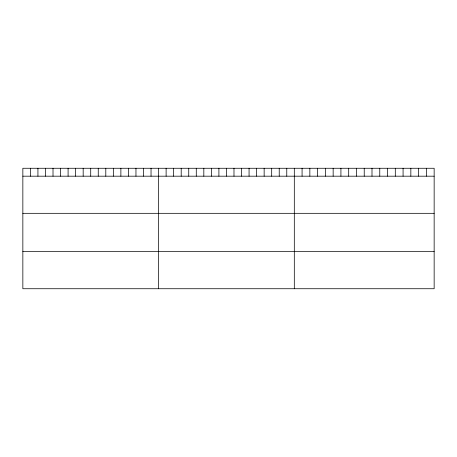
<?xml version="1.0" encoding="UTF-8"?>
<svg xmlns="http://www.w3.org/2000/svg" width="457" height="457" viewBox="0 0 457 457"><rect width="100%" height="100%" fill="white"/><g stroke="black" fill="none" stroke-linecap="round" stroke-linejoin="round"><path stroke-width="0.69" d="M434.15 176.185L434.15 288.733L22.85 288.733L22.85 168.267L434.15 168.267L434.15 176.185L22.85 176.185M22.85 213.322L434.15 213.322M22.85 251.59L434.15 251.59M426.381 168.267L426.381 176.185M418.612 168.267L418.612 176.185M410.843 168.267L410.843 176.185M403.074 168.267L403.074 176.185M395.305 168.267L395.305 176.185M387.536 168.267L387.536 176.185M379.767 168.267L379.767 176.185M371.998 168.267L371.998 176.185M364.229 168.267L364.229 176.185M356.46 168.267L356.46 176.185M348.691 168.267L348.691 176.185M340.922 168.267L340.922 176.185M333.153 168.267L333.153 176.185M325.384 168.267L325.384 176.185M317.615 168.267L317.615 176.185M309.846 168.267L309.846 176.185M302.077 168.267L302.077 176.185M294.308 168.267L294.308 288.733M286.768 168.267L286.768 176.185M279.227 168.267L279.227 176.185M271.687 168.267L271.687 176.185M264.146 168.267L264.146 176.185M256.606 168.267L256.606 176.185M249.065 168.267L249.065 176.185M241.525 168.267L241.525 176.185M233.984 168.267L233.984 176.185M226.444 168.267L226.444 176.185M218.903 168.267L218.903 176.185M211.363 168.267L211.363 176.185M203.822 168.267L203.822 176.185M196.282 168.267L196.282 176.185M188.741 168.267L188.741 176.185M181.201 168.267L181.201 176.185M173.66 168.267L173.66 176.185M166.12 168.267L166.12 176.185M158.579 168.267L158.579 288.733M151.038 168.267L151.038 176.185M143.498 168.267L143.498 176.185M135.958 168.267L135.958 176.185M128.417 168.267L128.417 176.185M120.877 168.267L120.877 176.185M113.336 168.267L113.336 176.185M105.796 168.267L105.796 176.185M98.255 168.267L98.255 176.185M90.715 168.267L90.715 176.185M83.174 168.267L83.174 176.185M75.634 168.267L75.634 176.185M68.093 168.267L68.093 176.185M60.553 168.267L60.553 176.185M53.012 168.267L53.012 176.185M45.471 168.267L45.471 176.185M37.931 168.267L37.931 176.185M30.391 168.267L30.391 176.185"/></g></svg>
